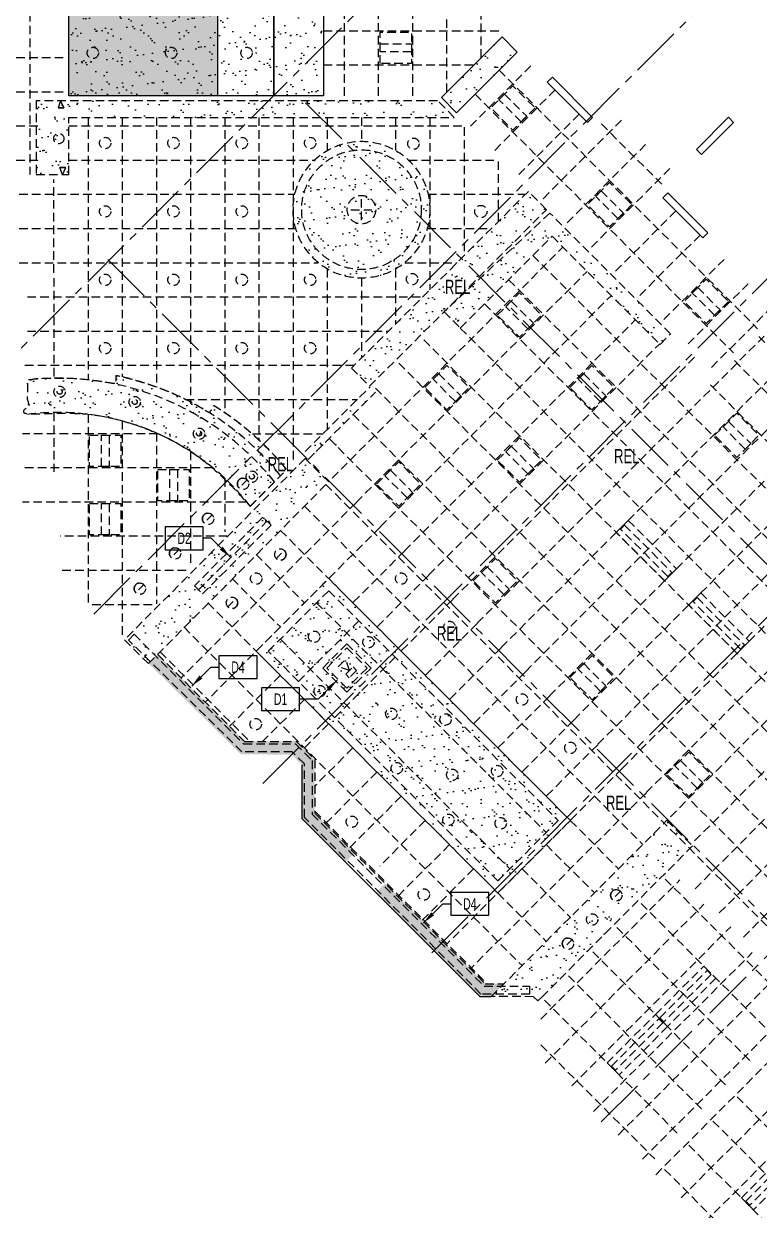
# Model space of a CAD drawing. Header units: inches. Extents: x -187 to 5780, y -1982 to 1065.
# Drawn here: x 1465 to 1982, y -483 to 350 of the extents above; entities that cross this region are included whole.
import ezdxf
from ezdxf.enums import TextEntityAlignment as Align

# ---------------------------------------------------------------- set-up
doc = ezdxf.new("R2010")
doc.units = ezdxf.units.IN
doc.header["$LTSCALE"] = 96
doc.header["$MEASUREMENT"] = 0
doc.linetypes.add('CENTER4', pattern=[0.5625, 0.375, -0.0625, 0.0625, -0.0625])
doc.linetypes.add('HIDDEN4', pattern=[0.09375, 0.0625, -0.03125])
for name, color, linetype in [('A-Anno-Clng', 7, 'Continuous'), ('A-Anno-Demo', 7, 'Continuous'), ('A-Anno-Flor', 7, 'Continuous'), ('A-Clng-Demo', 7, 'HIDDEN4'), ('A-Clng-Exst', 7, 'Continuous'), ('A-Clng-Neww', 94, 'Continuous'), ('A-Lite-Demo', 4, 'HIDDEN4'), ('A-Lite-Neww', 181, 'Continuous'), ('CEILING-MAIN', 7, 'Continuous')]:
    doc.layers.add(name, color=color, linetype=linetype)
doc.layers.add('Viewport', color=14, linetype='Continuous', plot=False)
doc.styles.add('XFINE_0', font='ARIALN.TTF', dxfattribs={"width": 0.8})
doc.styles.add('XFINE_1-8', font='ARIALN.TTF', dxfattribs={"width": 0.8, "height": 10})
doc.dimstyles.new('OTJ_1-8', dxfattribs={"dimscale": 96, "dimtxt": 0.09375, "dimasz": 0.09375, "dimexe": 0.0625, "dimexo": 0.15625, "dimgap": 0.046875, "dimtad": 1, "dimdec": 1, "dimzin": 3, "dimdsep": 46, "dimlunit": 4, "dimtxsty": 'XFINE_1-8', "dimblk": 'ARCHTICK', "dimcen": 0.09, "dimdle": 0.0625, "dimclrd": 15, "dimclre": 15, "dimclrt": 7, "dimadec": 0, "dimazin": 0, "dimtfac": 0.75, "dimtdec": 1, "dimtix": 1, "dimtmove": 1, "dimatfit": 3, "dimfxl": 1, "dimfrac": 1, "dimtolj": 1, "dimtzin": 0, "dimarcsym": 0})
pattern_1 = [(37.5, (-6129.748, -2637.095), (-0.503947, 15.41459), [0, -12.16, 0, -13.6, 0, -13]), (7.5, (-6129.748, -2637.095), (14.158214, 22.57717), [0, -6.56, 0, -10.96, 0, -4.2]), (327.5, (-6139.588, -2637.095), (24.913135, 0.045272), [0, -4, 0, -14.4, 0, -18.8]), (317.5, (-6139.588, -2637.095), (24.049013, 7.021405), [0, -2, 0, -9.44, 0, -10.8])]

# ---------------------------------------------------------------- blocks, each defined once
blk = doc.blocks.new('PENDANT')
for p, q in [((-7.37, 0), (7.37, 0)), ((0, -7.37), (0, 7.37))]:
    blk.add_line(p, q)
blk.add_circle((0, 0), 10)
blk = doc.blocks.new('screen')
blk.add_line((-34, 0), (34, 0))
blk.add_lwpolyline([(-34, -4), (34, -4), (34, 4), (-34, 4)], close=True)
blk = doc.blocks.new('proj')
for points in [[(0, -24), (24, -24), (24, 0), (0, 0)], [(2, -22), (22, -22), (22, -2), (2, -2)], [(8.37, -17.99), (15.63, -17.99), (15.63, -14.58), (8.37, -14.58)]]:
    blk.add_lwpolyline(points, close=True)
for points in [[(12, -14.58), (8.25, -7.08)], [(15.75, -7.08), (8.25, -7.08)], [(12, -14.58), (15.75, -7.08)]]:
    blk.add_lwpolyline(points)
blk = doc.blocks.new('multi-note')
at = {"color": 4}
blk.add_lwpolyline([(-1.67, -1), (1.67, -1), (1.67, 1), (-1.67, 1)], close=True, dxfattribs=at)
at = {"color": 0, "style": 'XFINE_0', "width": 0.8}
blk.add_attdef('MULTI-NOTE', text='', height=1, dxfattribs=at).set_placement((0, 0), align=Align.MIDDLE_CENTER)
blk = doc.blocks.new('_ArchTick')
at = {"color": 0, "linetype": 'ByBlock', "const_width": 0.15}
blk.add_lwpolyline([(-0.5, -0.5), (0.5, 0.5)], dxfattribs=at)

msp = doc.modelspace()

# ---------------------------------------------------------------- hatches: boundary and pattern name
at = {"layer": 'A-Clng-Demo'}
h = msp.add_hatch(dxfattribs=at)
h.set_pattern_fill('AR-SAND', color=256, scale=8, style=0)
h.paths.add_polyline_path([(1640.88, 299.38), (1496.89, 299.38), (1496.89, 636.38), (1485.13, 636.38), (1485.13, 690.33), (1629.88, 690.33), (1629.88, 359.37), (1640.88, 359.37)])
h = msp.add_hatch(dxfattribs=at)
h.set_pattern_fill('AR-SAND', color=256, scale=8, style=0)
h.paths.add_polyline_path([(1640.88, 359.37), (1675.88, 359.37), (1675.88, 299.38), (1640.88, 299.38)])
h.paths.add_polyline_path([(1801.14, 340.59), (1811.75, 329.99), (1769.21, 287.45), (1758.6, 298.06)])
h = msp.add_hatch(dxfattribs=at)
h.set_pattern_fill('AR-SAND', color=256, scale=8, style=0)
h.set_pattern_definition(pattern_1)
h.paths.add_polyline_path([(1474.01, 244.18), (1496.88, 244.18), (1496.88, 284.18), (1767.53, 284.18), (1755.83, 295.88), (1474.01, 295.87)])
h = msp.add_hatch(dxfattribs=at)
h.set_pattern_fill('AR-SAND', color=256, scale=8, style=0)
h.set_pattern_definition(pattern_1)
edge = h.paths.add_edge_path()
edge.add_arc((1702.44, 219.38), 48, 0, 360)
h = msp.add_hatch(dxfattribs=at)
h.set_pattern_fill('AR-SAND', color=256, scale=8, style=0)
h.set_pattern_definition(pattern_1)
edge = h.paths.add_edge_path()
edge.add_arc((1702.44, 219.38), 42, 0, 360)
h = msp.add_hatch(dxfattribs=at)
h.set_pattern_fill('AR-SAND', color=256, scale=8, style=0)
h.paths.add_polyline_path([(1695.36, 108.19), (1708.08, 95.45), (1832.33, 219.38), (1819.62, 232.12)])
h = msp.add_hatch(dxfattribs=at)
h.set_pattern_fill('AR-SAND', color=256, scale=8, style=0)
h.paths.add_polyline_path([(1760.48, 147.7), (1771.85, 136.33), (1836.24, 200.72), (1912.09, 124.87), (1919.47, 132.24), (1834.72, 216.99)])
h = msp.add_hatch(dxfattribs=at)
h.set_pattern_fill('AR-SAND', color=256, scale=8, style=0)
h.set_pattern_definition(pattern_1)
h.paths.add_polyline_path([(1624.33, 11.28), (1608.53, 28.48), (1591.65, 43.08), (1573.69, 55.05), (1554.66, 64.41), (1534.55, 71.15), (1513.36, 75.27), (1491.1, 76.78), (1467.76, 75.67), (1467.86, 99.86), (1475.77, 100.57), (1483.62, 100.97), (1491.42, 101.06), (1499.17, 100.85), (1506.87, 100.33), (1514.52, 99.5), (1522.12, 98.37), (1529.67, 96.93), (1530.06, 102.98), (1539.5, 100.69), (1548.58, 98.12), (1557.3, 95.27), (1565.66, 92.13), (1573.67, 88.71), (1581.32, 85.01), (1588.61, 81.02), (1595.55, 76.75), (1598.77, 81.94), (1606.25, 77), (1613.41, 71.87), (1620.26, 66.55), (1626.81, 61.02), (1633.04, 55.3), (1638.97, 49.39), (1644.58, 43.28), (1649.89, 36.97)])
h = msp.add_hatch(dxfattribs=at)
h.set_pattern_fill('AR-SAND', color=256, scale=8, style=0)
h.paths.add_polyline_path([(1709.76, 88.85), (1706, 92.61), (1662.86, 49.73), (1666.75, 45.84)])
h = msp.add_hatch(dxfattribs=at)
h.set_pattern_fill('AR-SAND', color=256, scale=8, style=0)
h.set_pattern_definition(pattern_1)
h.paths.add_polyline_path([(1679.41, 28.4), (1662.86, 44.77), (1535.98, -82.43), (1552.88, -99.19)])
edge = h.paths.add_edge_path()
edge.add_line((1681.87, 30.85), (1552.88, -98.13))
h = msp.add_hatch(dxfattribs=at)
h.set_pattern_fill('AR-SAND', color=256, scale=8, style=0)
h.set_pattern_definition(pattern_1)
h.paths.add_polyline_path([(1628.49, -90.43), (1679.41, -39.52), (1849.11, -209.22), (1798.2, -260.14)])
h = msp.add_hatch(dxfattribs=at)
h.set_pattern_fill('AR-SAND', color=256, scale=3, style=0)
h.paths.add_polyline_path([(1558.08, -93.94), (1554.24, -97.82), (1618.5, -161.01), (1653.87, -161.01), (1662.32, -169.45), (1662.32, -207.05), (1692.4, -237.13), (1696.29, -233.24), (1667.82, -204.77), (1667.82, -167.18), (1656.15, -155.51), (1619.65, -155.51)])
h.paths.add_polyline_path([(1559.32, -92.7), (1558.08, -93.94), (1619.65, -155.51), (1656.15, -155.51), (1667.82, -167.18), (1667.82, -204.77), (1696.29, -233.24), (1697.53, -232.01), (1669.57, -204.05), (1669.57, -166.45), (1656.88, -153.76), (1620.37, -153.76)])
h.paths.add_polyline_path([(1554.24, -97.82), (1552.98, -99.09), (1617.79, -162.76), (1653.47, -163.08), (1660.57, -170.18), (1660.57, -207.77), (1785.58, -332.78), (1793.56, -332.78), (1795.31, -331.03), (1786.3, -331.03), (1713.79, -258.52), (1712.84, -259.48), (1691.45, -238.09), (1692.4, -237.13), (1662.32, -207.05), (1662.32, -169.45), (1653.87, -161.01), (1618.5, -161.01)])
h.paths.add_polyline_path([(1800.79, -325.53), (1788.58, -325.53), (1717.68, -254.63), (1713.79, -258.52), (1786.3, -331.03), (1795.31, -331.03)])
h.paths.add_polyline_path([(1802.54, -323.78), (1789.31, -323.78), (1718.92, -253.4), (1717.68, -254.63), (1788.58, -325.53), (1800.79, -325.53)])
h = msp.add_hatch(dxfattribs=at)
h.set_pattern_fill('AR-SAND', color=256, scale=8, style=0)
h.set_pattern_definition(pattern_1)
h.paths.add_polyline_path([(1826.24, -335.89), (1823.23, -332.88), (1794.96, -331.38), (1916.9, -209.13), (1934.89, -227.08), (1829.36, -332.88)])
at = {"layer": 'A-Clng-Exst'}
msp.add_hatch(color=253, dxfattribs=at).paths.add_polyline_path([(1496.86, 357.44), (1601.38, 357.44), (1601.38, 299.38), (1496.88, 299.6)])

# ---------------------------------------------------------------- linework, layer by layer
at = {"layer": 'A-Clng-Demo'}
for p, q in [((1783.63, -70.87), (2292.13, 437.63)), ((1800.6, -87.84), (2309.1, 420.66)), ((1817.57, -104.81), (2326.07, 403.69)), ((1834.54, -121.78), (2343.04, 386.72)), ((1690.49, 299.38), (1690.49, 366.48)), ((1714.49, 299.38), (1714.49, 366.48)), ((1738.49, 299.38), (1738.49, 366.48)), ((1762.49, 301.94), (1762.49, 366.18)), ((1786.49, 325.94), (1786.49, 366.18)), ((1469.51, 357.44), (1469.51, 244.18)), ((1675.88, 344.93), (1801.14, 344.93)), ((1388.04, 326.18), (1493.38, 326.18)), ((1675.88, 320.93), (1781.48, 320.93)), ((1779.01, 278), (1821.57, 320.57)), ((1799.15, 317.39), (1980.65, 135.89)), ((1388.04, 302.18), (1493.38, 302.18)), ((1782.18, 300.42), (1963.68, 118.92)), ((1795.98, 261.03), (1838.54, 303.6)), ((1510.44, 295.88), (1510.44, 295.74)), ((1630.44, 295.88), (1630.44, 295.81)), ((1654.44, 295.88), (1654.44, 295.82)), ((1678.44, 295.88), (1678.44, 295.84)), ((1702.44, 295.88), (1702.44, 295.85)), ((1726.44, 295.88), (1726.44, 295.86)), ((1750.44, 295.88), (1750.44, 295.88)), ((1510.44, 284.18), (1510.44, 99.97)), ((1534.44, 284.18), (1534.44, 102.03)), ((1558.44, 284.18), (1558.44, 94.93)), ((1582.44, 284.18), (1582.44, 83.18)), ((1606.44, 284.18), (1606.44, 76.94)), ((1630.44, 284.18), (1630.44, 57.73)), ((1654.44, 284.18), (1654.44, 41.46)), ((1678.44, 284.18), (1678.44, 260.95)), ((1702.44, 284.18), (1702.44, 267.38)), ((1726.44, 284.18), (1726.44, 260.95)), ((1750.44, 284.18), (1750.44, 163.12)), ((1812.95, 244.06), (1855.51, 286.63)), ((1388.04, 278.18), (1475.38, 278.18)), ((1496.88, 278.18), (1773.53, 278.18)), ((1774.44, 277.27), (1774.44, 187.06)), ((1829.92, 227.09), (1885.01, 282.18)), ((1870.91, 279.58), (1913.26, 237.23)), ((1846.89, 210.12), (1901.98, 265.21)), ((1388.04, 254.18), (1475.38, 254.18)), ((1496.88, 254.18), (1669.38, 254.18)), ((1735.49, 254.18), (1797.53, 254.18)), ((1798.44, 253.27), (1798.44, 210.99)), ((1863.86, 193.15), (1918.95, 248.24)), ((1486.44, 175.18), (1486.44, 240.68)), ((1970.71, -291.08), (2495.78, 233.99)), ((1462.04, 230.18), (1655.67, 230.18)), ((1749.21, 230.18), (1817.67, 230.18)), ((1880.83, 176.18), (1923.19, 218.54)), ((1462.04, 206.18), (1656.29, 206.18)), ((1748.59, 206.18), (1793.61, 206.18)), ((1819.1, 206.18), (1819.14, 206.18)), ((1897.8, 159.21), (1940.17, 201.57)), ((1681.81, 30.96), (1843.91, 193.06)), ((1798.44, 185.57), (1798.44, 185.48)), ((1822.78, 187.23), (2456.51, -446.51)), ((1914.77, 142.24), (1957.06, 184.53)), ((1462.04, 182.18), (1672.1, 182.18)), ((1678.44, 177.81), (1678.44, 65.2)), ((1698.78, 13.99), (1860.9, 176.11)), ((1726.44, 177.81), (1726.44, 139.18)), ((1732.78, 182.18), (1769.55, 182.18)), ((1486.44, 171.43), (1486.44, 101.06)), ((1702.44, 171.38), (1702.44, 115.25)), ((1805.8, 170.26), (2439.54, -463.48)), ((1931.74, 125.27), (1973.95, 167.47)), ((1715.75, -2.99), (1877.9, 159.17)), ((1774.44, 161.63), (1774.44, 161.48)), ((1948.28, 108.73), (1998.6, 159.04)), ((1467.86, 158.18), (1745.49, 158.18)), ((1788.82, 153.3), (2385.92, -443.8)), ((1732.72, -19.96), (1894.9, 142.23)), ((1467.86, 134.18), (1721.42, 134.18)), ((1771.85, 136.33), (2368.95, -460.77)), ((1746.16, 128.08), (2351.98, -477.74)), ((1749.69, -36.93), (1911.87, 125.26)), ((1981.4, 130.42), (2470.86, -359.04)), ((1466.11, 110.18), (1697.36, 110.18)), ((1728.6, 111.69), (2536.35, -696.06)), ((1766.66, -53.9), (1936.44, 115.89)), ((1964.43, 113.45), (2490.45, -412.57)), ((1662.86, 49.73), (1708.48, 95.07)), ((1712.22, 94.14), (2519.38, -713.03)), ((1851.51, -138.75), (2089.79, 99.53)), ((1947.46, 96.48), (2473.48, -429.54)), ((1578.85, 86.18), (1699.54, 86.18)), ((1664.27, 43.36), (1712.23, 91.32)), ((1486.44, 77.05), (1486.44, 35.38)), ((1510.44, 75.82), (1510.44, -57.3)), ((1696.66, 75.75), (2502.41, -730)), ((1868.48, -155.72), (2106.77, 82.56)), ((1534.44, 71.11), (1534.44, -78.85)), ((1559.42, 62.18), (1464.36, 62.18)), ((1558.44, 62.62), (1558.44, -57.3)), ((1625.79, 62.18), (1675.4, 62.18)), ((1679.69, 58.78), (2485.44, -746.97)), ((1885.45, -172.69), (2123.74, 65.6)), ((1582.44, 49.67), (1582.44, -30.72)), ((1902.42, -189.66), (2140.72, 48.63)), ((1598.14, 38.18), (1464.36, 38.18)), ((1606.44, 30.89), (1606.44, -6.66)), ((1677.49, 26.48), (2468.19, -764.22)), ((1919.39, -206.63), (2157.69, 31.67)), ((1622.02, 14.18), (1464.36, 14.18)), ((1698.84, 13.88), (1575.79, -109.17)), ((1662.42, 11.41), (1899.95, -226.12)), ((1936.36, -223.6), (2174.66, 14.7)), ((1715.81, -3.09), (1592.76, -126.14)), ((1645.45, -5.56), (1883, -243.12)), ((1936.77, -257.14), (2191.64, -2.27)), ((1608.15, -9.82), (1490.86, -9.82)), ((1628.48, -22.53), (1662.44, -56.49)), ((1732.78, -20.06), (1696.36, -56.47)), ((1953.74, -274.11), (2208.61, -19.23)), ((1579.35, -33.82), (1490.86, -33.82)), ((1611.51, -39.5), (1645.47, -73.46)), ((1749.75, -37.03), (1713.33, -73.44)), ((1679.41, -48), (1840.63, -209.22)), ((1555.41, -57.82), (1510.97, -57.82)), ((1594.54, -56.47), (1832.16, -294.09)), ((1670.92, -56.49), (1832.14, -217.71)), ((1766.72, -54), (1730.3, -90.42)), ((1577.57, -73.44), (1815.21, -311.08)), ((1700.6, -69.2), (1658.18, -111.63)), ((1783.69, -70.97), (1747.27, -107.39)), ((1538.76, -82.6), (1542.72, -78.57)), ((1645.47, -81.95), (1806.69, -243.17)), ((1561.09, -90.91), (1623.94, -153.76)), ((1800.66, -87.94), (1764.24, -124.36)), ((1683.63, -137.08), (1726.06, -94.66)), ((1645.45, -107.39), (1609.73, -143.11)), ((1817.63, -104.91), (1781.21, -141.33)), ((1662.42, -124.36), (1633.02, -153.76)), ((1834.6, -121.88), (1798.18, -158.3)), ((1679.39, -141.33), (1661.92, -158.8)), ((1851.57, -138.85), (1815.16, -175.27)), ((1868.54, -155.82), (1832.13, -192.24)), ((1696.36, -158.3), (1669.57, -185.09)), ((1885.51, -172.79), (1761.91, -296.39)), ((1713.33, -175.27), (1677.06, -211.54)), ((1902.48, -189.76), (1778.89, -313.36)), ((1730.3, -192.24), (1694.03, -228.51)), ((1669.57, -202.67), (1790.68, -323.78)), ((1747.27, -209.21), (1715.24, -241.24)), ((1764.24, -226.18), (1727.97, -262.45)), ((1832.14, -226.2), (1866.05, -260.11)), ((1781.21, -243.15), (1744.94, -279.42)), ((1815.17, -243.17), (1849.1, -277.1)), ((1917.92, -244.1), (1918, -244.17)), ((1828.37, -348.59), (1926, -250.97)), ((1915.75, -250.41), (2010.22, -344.88)), ((1900.97, -261.09), (1901.03, -261.14)), ((1831.35, -379.55), (1942.97, -267.94)), ((1898.78, -267.38), (1993.32, -361.9)), ((1884.03, -278.08), (1884.06, -278.11)), ((1850.23, -395.38), (1961.85, -283.76)), ((1881.81, -284.35), (1976.44, -378.99)), ((1867.08, -295.07), (1867.09, -295.08)), ((1864.84, -301.32), (1959.33, -395.82)), ((1865.29, -413.5), (1976.91, -301.88)), ((1847.87, -318.29), (1942.36, -412.79)), ((1882.76, -429.96), (1993.88, -318.85)), ((1830.9, -335.26), (1925.39, -429.76)), ((1899.73, -446.93), (2010.85, -335.82)), ((1909.15, -457.81), (2020.77, -346.19)), ((1926.85, -474.05), (2037.74, -363.16)), ((1828.37, -366.68), (1908.42, -446.73)), ((1943.82, -491.02), (2054.71, -380.13)), ((1966.25, -403.19), (2056.6, -493.54)), ((1949.28, -420.16), (2039.63, -510.51)), ((1932.31, -437.13), (2022.66, -527.48)), ((1915.34, -454.1), (1963.72, -502.49))]:
    msp.add_line(p, q, dxfattribs=at)
at = {"layer": 'A-Clng-Demo', "color": 7}
msp.add_line((1496.88, 299.38), (1496.88, 357.44), dxfattribs=at)
for points in [[(1474.01, 244.18), (1496.88, 244.18), (1496.88, 284.18), (1767.53, 284.18), (1755.83, 295.88), (1474.01, 295.87)], [(1628.49, -90.43), (1679.41, -39.52), (1849.11, -209.22), (1798.2, -260.14)], [(1636.98, -90.43), (1679.41, -48), (1840.63, -209.22), (1798.2, -251.65)], [(1826.24, -335.89), (1823.23, -332.88), (1793.56, -332.78), (1916.9, -209.13), (1934.89, -227.08), (1829.36, -332.88)]]:
    msp.add_lwpolyline(points, close=True, dxfattribs=at)
at = {"layer": 'A-Clng-Demo'}
for points in [[(1695.36, 108.19), (1708.08, 95.45), (1832.33, 219.38), (1819.62, 232.12)], [(1760.48, 147.7), (1771.85, 136.33), (1836.24, 200.72), (1912.09, 124.87), (1919.47, 132.24), (1834.72, 216.99)], [(1679.41, 28.4), (1662.86, 44.77), (1535.98, -82.43), (1552.88, -99.19)]]:
    msp.add_lwpolyline(points, close=True, dxfattribs=at)
for points in [[(1542.72, -78.57), (1619.65, -155.51), (1656.15, -155.51), (1667.82, -167.18), (1667.82, -204.77), (1788.58, -325.53), (1820.47, -325.53), (1820.47, -331.03), (1786.3, -331.03), (1662.32, -207.05), (1662.32, -169.45), (1653.87, -161.01), (1618.5, -161.01), (1538.76, -82.6)], [(1559.32, -92.7), (1620.37, -153.76), (1656.88, -153.76), (1669.57, -166.45), (1669.57, -204.05), (1789.31, -323.78), (1802.54, -323.78)]]:
    msp.add_lwpolyline(points, dxfattribs=at)
at = {"layer": 'A-Clng-Demo', "color": 7}
for radius in [48, 42]:
    msp.add_circle((1702.44, 219.38), radius, dxfattribs=at)
for radius, start, end in [(194.68, 38.80669, 96.43107), (200.68, 38.99714, 78.3884), (170.68, 37.91002, 97.37467), (206.68, 39.17647, 58.06475)]:
    msp.add_arc((1489.67, -93.59), radius, start, end, dxfattribs=at)
msp.add_open_spline([(1624.33, 11.28), (1563.27, 85.35), (1467.76, 75.67), (1467.81, 87.77), (1467.86, 99.86), (1499.57, 103.3), (1529.67, 96.93), (1529.86, 99.95), (1530.06, 102.98), (1568.52, 94.4), (1595.55, 76.75), (1597.16, 79.34), (1598.77, 81.94), (1629.29, 62.59), (1649.89, 36.97), (1637.11, 24.12), (1624.33, 11.28)], degree=2, knots=[0, 0, 0, 1, 1, 2, 2, 3, 3, 4, 4, 5, 5, 6, 6, 7, 7, 8, 8, 8], dxfattribs=at)
at = {"layer": 'A-Clng-Exst', "color": 7}
for points in [[(1640.88, 299.38), (1496.89, 299.38), (1496.89, 636.38), (1485.13, 636.38), (1485.13, 690.33), (1629.88, 690.33), (1629.88, 359.37), (1640.88, 359.37)], [(1640.88, 359.37), (1675.88, 359.37), (1675.88, 299.38), (1640.88, 299.38)], [(1801.14, 340.59), (1811.75, 329.99), (1769.21, 287.45), (1758.6, 298.06)]]:
    msp.add_lwpolyline(points, close=True, dxfattribs=at)
at = {"layer": 'A-Clng-Neww'}
msp.add_lwpolyline([(1660.57, -170.18), (1660.57, -207.77), (1785.58, -332.78), (1793.56, -332.78)], dxfattribs=at)
at = {"layer": 'A-Lite-Demo', "flags": 128}
for points in [[(1715.49, 321.93), (1715.49, 343.93), (1737.49, 343.93), (1737.49, 321.93)], [(1715.49, 321.93), (1715.49, 343.93), (1737.49, 343.93), (1737.49, 321.93)], [(1824.33, 290.8), (1808.78, 275.24), (1793.22, 290.8), (1808.78, 306.36)], [(1824.33, 290.8), (1808.78, 275.24), (1793.22, 290.8), (1808.78, 306.36)], [(1892.22, 222.92), (1876.66, 207.36), (1861.1, 222.92), (1876.66, 238.47)], [(1892.22, 222.92), (1876.66, 207.36), (1861.1, 222.92), (1876.66, 238.47)], [(1960.1, 155.04), (1944.54, 139.48), (1928.98, 155.04), (1944.54, 170.59)], [(1960.1, 155.04), (1944.54, 139.48), (1928.98, 155.04), (1944.54, 170.59)], [(1797.83, 145.44), (1813.39, 161), (1828.94, 145.44), (1813.39, 129.89)], [(1797.83, 145.44), (1813.39, 161), (1828.94, 145.44), (1813.39, 129.89)], [(1746.92, 94.53), (1762.47, 110.09), (1778.03, 94.53), (1762.47, 78.98)], [(1746.92, 94.53), (1762.47, 110.09), (1778.03, 94.53), (1762.47, 78.98)], [(1848.74, 94.53), (1864.3, 110.09), (1879.85, 94.53), (1864.3, 78.98)], [(1848.74, 94.53), (1864.3, 110.09), (1879.85, 94.53), (1864.3, 78.98)], [(1950.46, 61.06), (1966.01, 76.62), (1981.57, 61.06), (1966.01, 45.51)], [(1950.46, 61.06), (1966.01, 76.62), (1981.57, 61.06), (1966.01, 45.51)], [(1511.44, 61.18), (1533.44, 61.18), (1533.44, 39.18), (1511.44, 39.18)], [(1511.44, 61.18), (1533.44, 61.18), (1533.44, 39.18), (1511.44, 39.18)], [(1511.44, 61.18), (1533.44, 61.18), (1533.44, 39.18), (1511.44, 39.18)], [(1511.44, 61.18), (1533.44, 61.18), (1533.44, 39.18), (1511.44, 39.18)], [(1797.83, 43.62), (1813.39, 59.18), (1828.94, 43.62), (1813.39, 28.07)], [(1797.83, 43.62), (1813.39, 59.18), (1828.94, 43.62), (1813.39, 28.07)], [(1713.02, 26.82), (1728.58, 42.37), (1744.13, 26.82), (1728.58, 11.26)], [(1713.02, 26.82), (1728.58, 42.37), (1744.13, 26.82), (1728.58, 11.26)], [(1559.44, 37.18), (1581.44, 37.18), (1581.44, 15.18), (1559.44, 15.18)], [(1559.44, 37.18), (1581.44, 37.18), (1581.44, 15.18), (1559.44, 15.18)], [(1511.44, 13.18), (1533.44, 13.18), (1533.44, -8.82), (1511.44, -8.82)], [(1511.44, 13.18), (1533.44, 13.18), (1533.44, -8.82), (1511.44, -8.82)], [(1511.44, 13.18), (1533.44, 13.18), (1533.44, -8.82), (1511.44, -8.82)], [(1511.44, 13.18), (1533.44, 13.18), (1533.44, -8.82), (1511.44, -8.82)], [(1780.93, -41.04), (1796.48, -25.49), (1812.04, -41.04), (1796.48, -56.6)], [(1780.93, -41.04), (1796.48, -25.49), (1812.04, -41.04), (1796.48, -56.6)], [(1848.81, -108.92), (1864.37, -93.37), (1879.92, -108.92), (1864.37, -124.48)], [(1848.81, -108.92), (1864.37, -93.37), (1879.92, -108.92), (1864.37, -124.48)], [(1916.69, -176.81), (1932.25, -161.25), (1947.8, -176.81), (1932.25, -192.36)], [(1916.69, -176.81), (1932.25, -161.25), (1947.8, -176.81), (1932.25, -192.36)]]:
    msp.add_lwpolyline(points, close=True, dxfattribs=at)
at = {"layer": 'A-Lite-Demo'}
for points in [[(1715.49, 330.24), (1715.49, 335.74), (1737.49, 335.74), (1737.49, 330.24)], [(1818.46, 284.92), (1814.57, 281.04), (1799.01, 296.59), (1802.9, 300.48)], [(1886.34, 217.04), (1882.45, 213.15), (1866.9, 228.71), (1870.78, 232.6)], [(1954.22, 149.16), (1950.33, 145.27), (1934.78, 160.83), (1938.67, 164.72)], [(1803.7, 151.32), (1807.59, 155.21), (1823.15, 139.65), (1819.26, 135.76)], [(1752.79, 100.41), (1756.68, 104.3), (1772.24, 88.74), (1768.35, 84.85)], [(1854.62, 100.41), (1858.51, 104.3), (1874.06, 88.74), (1870.17, 84.85)], [(1956.33, 66.94), (1960.22, 70.83), (1975.78, 55.27), (1971.89, 51.38)], [(1519.75, 61.18), (1525.25, 61.18), (1525.25, 39.18), (1519.75, 39.18)], [(1519.75, 61.18), (1525.25, 61.18), (1525.25, 39.18), (1519.75, 39.18)], [(1803.7, 49.5), (1807.59, 53.39), (1823.15, 37.83), (1819.26, 33.94)], [(1567.75, 37.18), (1573.25, 37.18), (1573.25, 15.18), (1567.75, 15.18)], [(1718.9, 32.69), (1722.78, 36.58), (1738.34, 21.02), (1734.45, 17.14)], [(1519.75, 13.18), (1525.25, 13.18), (1525.25, -8.82), (1519.75, -8.82)], [(1519.75, 13.18), (1525.25, 13.18), (1525.25, -8.82), (1519.75, -8.82)], [(1915.28, -41.04), (1881.34, -7.1), (1889.82, 1.38), (1923.76, -32.56)], [(1917.61, -38.01), (1884.37, -4.77), (1887.2, -1.94), (1920.43, -35.18)], [(1786.8, -35.17), (1790.69, -31.28), (1806.25, -46.83), (1802.36, -50.72)], [(1966.19, -91.95), (1932.26, -58), (1940.75, -49.52), (1974.68, -83.47)], [(1968.52, -88.92), (1935.3, -55.67), (1938.13, -52.84), (1971.35, -86.09)], [(1854.68, -103.05), (1858.57, -99.16), (1874.13, -114.72), (1870.24, -118.61)], [(1922.57, -170.93), (1926.46, -167.04), (1942.01, -182.6), (1938.12, -186.49)], [(1908.9, -345.38), (1942.83, -311.43), (1951.32, -319.92), (1917.38, -353.87)], [(1911.93, -347.71), (1945.16, -314.47), (1947.99, -317.3), (1914.76, -350.54)], [(1874.95, -379.32), (1908.88, -345.37), (1917.37, -353.86), (1883.44, -387.8)], [(1877.99, -381.65), (1911.21, -348.41), (1914.04, -351.23), (1880.82, -384.48)], [(1969.2, -474.02), (2003.13, -440.07), (2011.62, -448.56), (1977.69, -482.5)], [(1972.24, -476.35), (2005.46, -443.11), (2008.29, -445.94), (1975.07, -479.18)]]:
    msp.add_lwpolyline(points, close=True, dxfattribs=at)
for points in [[(1491.09, 295.75), (1489.43, 290.82), (1493.44, 290.82)], [(1491.09, 295.75), (1493.44, 290.82), (1489.43, 290.82)], [(1492.38, 243.95), (1490.71, 248.88), (1494.72, 248.88)], [(1492.38, 243.95), (1494.72, 248.88), (1490.71, 248.88)]]:
    msp.add_lwpolyline(points, dxfattribs=at)
at = {"layer": 'A-Lite-Demo', "flags": 128}
for points in [[(1616.44, 29.84, 0.414214), (1616.44, 24.18), (1622.09, 29.84, 0.414214)], [(1616.44, 29.84, 0.414214), (1616.44, 24.18), (1622.09, 29.84, 0.414214)], [(1591.86, 5.26, 0.414214), (1591.86, -0.4), (1597.52, 5.26, 0.414214)], [(1568.71, -18.99, 0.414214), (1568.71, -24.65), (1574.37, -18.99, 0.414214)], [(1648.29, -25.38, 0.414214), (1648.29, -19.72), (1642.64, -25.38, 0.414214)], [(1543.96, -43.74, 0.414214), (1543.96, -49.4), (1549.62, -43.74, 0.414214)], [(1614.35, -59.32, 0.414214), (1614.35, -53.66), (1608.7, -59.32, 0.414214)], [(1878.57, -258.93, 0.414214), (1878.57, -264.59), (1884.23, -258.93, 0.414214)], [(1844.63, -292.87, 0.414214), (1844.63, -298.53), (1850.28, -292.87, 0.414214)]]:
    msp.add_lwpolyline(points, format="xyb", close=True, dxfattribs=at)
at = {"layer": 'A-Lite-Demo'}
for centre, radius in [((1513.79, 329.38), 4), ((1568.79, 329.38), 4), ((1621.79, 329.38), 4), ((1489.88, 269.27), 3.58), ((1522.44, 266.18), 4), ((1570.44, 266.18), 4), ((1618.44, 266.18), 4), ((1666.44, 266.18), 4), ((1738.91, 265.69), 4), ((1522.44, 218.18), 4), ((1570.44, 218.18), 4), ((1618.44, 218.18), 4), ((1786.27, 218.1), 4.33), ((1522.44, 170.18), 4), ((1570.44, 170.18), 4), ((1618.44, 170.18), 4), ((1666.44, 170.18), 4), ((1737.97, 170.67), 4), ((1522.44, 122.18), 4), ((1570.44, 122.18), 4), ((1618.44, 122.18), 4), ((1666.44, 122.18), 4), ((1490.44, 91.53), 4), ((1490.48, 91.61), 1.75), ((1543.17, 84.38), 4), ((1543.21, 84.47), 1.75), ((1588.35, 62.18), 4), ((1588.39, 62.27), 1.75), ((1625.42, 32.03), 4), ((1625.47, 32.11), 1.75), ((1619.27, 27.01), 4), ((1619.27, 27.01), 4), ((1594.69, 2.43), 4), ((1571.54, -21.82), 4), ((1645.47, -22.55), 4), ((1628.49, -39.52), 4), ((1730.32, -39.52), 4), ((1546.79, -46.57), 4), ((1611.52, -56.49), 4), ((1764.26, -73.46), 4), ((1669.25, -80.28), 4), ((1707.38, -84.12), 4), ((1673.1, -118.41), 4), ((1815.17, -124.37), 4), ((1723.41, -134.44), 4), ((1628.15, -141.68), 4), ((1761.54, -138.28), 4), ((1849.11, -158.31), 4), ((1727.25, -172.57), 4), ((1766.2, -177.23), 4), ((1797.78, -174.52), 4), ((1695.66, -210.11), 4), ((1763.49, -208.8), 4), ((1800.22, -211.24), 4), ((1746.26, -261.17), 4), ((1881.4, -261.76), 4), ((1864.43, -278.73), 4), ((1847.46, -295.7), 4)]:
    msp.add_circle(centre, radius, dxfattribs=at)
at = {"layer": 'A-Lite-Neww', "color": 253, "linetype": 'CENTER4'}
for p, q in [((2146.57, 805.22), (1392.69, 51.35)), ((2265.34, 686.45), (1511.47, -67.42)), ((2384.11, 567.68), (1630.24, -186.2)), ((2502.89, 448.91), (1749.01, -304.97)), ((2621.66, 330.13), (1867.78, -423.74)), ((1663.21, 294.47), (2719.74, -762.07)), ((1524.29, 184.49), (2602.14, -893.37))]:
    msp.add_line(p, q, dxfattribs=at)
at = {"layer": 'CEILING-MAIN', "color": 7}
for points in [[(1832.93, 308.81), (1861.18, 280.56), (1864.72, 284.09), (1836.47, 312.34)], [(1941.14, 258.05), (1963.77, 280.68), (1960.23, 284.21), (1937.61, 261.58)], [(1914.04, 227.7), (1942.18, 199.56), (1945.72, 203.09), (1917.57, 231.23)]]:
    msp.add_lwpolyline(points, close=True, dxfattribs=at)
at = {"layer": 'CEILING-MAIN', "color": 4, "linetype": 'Continuous'}
for p in [(1808.9, 178.88), (1684.44, 54.43)]:
    msp.add_point(p, dxfattribs=at)
at = {"layer": 'Viewport'}
msp.add_lwpolyline([(1496.86, 357.44), (1601.38, 357.44), (1601.38, 299.38), (1496.88, 299.6)], close=True, dxfattribs=at)

# ---------------------------------------------------------------- block references
at = {"layer": 'A-Anno-Demo', "xscale": 8, "yscale": 8, "zscale": 8}
for p, values in [((1577.89, -11.24), {'MULTI-NOTE': 'D2'}), ((1615.72, -101.65), {'MULTI-NOTE': 'D4'}), ((1645.65, -124.11), {'MULTI-NOTE': 'D1'}), ((1778.56, -267.77), {'MULTI-NOTE': 'D4'})]:
    msp.add_blockref('multi-note', p, dxfattribs=at).add_auto_attribs(values)
at = {"layer": 'A-Lite-Demo'}
msp.add_blockref('PENDANT', (1702.44, 219.38), dxfattribs=at)
at = {"layer": 'A-Lite-Demo', "rotation": 44.99999999999914}
msp.add_blockref('screen', (1612.03, -23.33), dxfattribs=at)
at = {"layer": 'A-Lite-Demo', "xscale": -1, "rotation": 44.99999999985243}
msp.add_blockref('proj', (1692.18, -85.27), dxfattribs=at)

# ---------------------------------------------------------------- texts
at = {"layer": 'A-Anno-Clng', "char_height": 10, "width": 335.0102, "attachment_point": 1, "style": 'XFINE_1-8'}
for insert in [(1761.03, 170.2), (1879.8, 51.43), (1636.58, 45.75), (1755.35, -73.02), (1874.12, -191.79)]:
    msp.add_mtext('REL', dxfattribs=dict(at, insert=insert))

# ---------------------------------------------------------------- leaders
at = {"layer": 'A-Anno-Flor'}
for points in [[(1610.38, -24.49), (1596.97, -11.24), (1591.22, -11.24)], [(1583.23, -114.9), (1596.65, -101.65), (1602.39, -101.65)], [(1685.33, -110.69), (1671.92, -124.11), (1658.99, -124.11)], [(1746.06, -281.02), (1759.48, -267.77), (1765.22, -267.77)]]:
    msp.add_leader(points, dimstyle='OTJ_1-8', override={"dimgap": 0.046875, "dimtad": 0}, dxfattribs=at)

doc.saveas('drawing.dxf')
